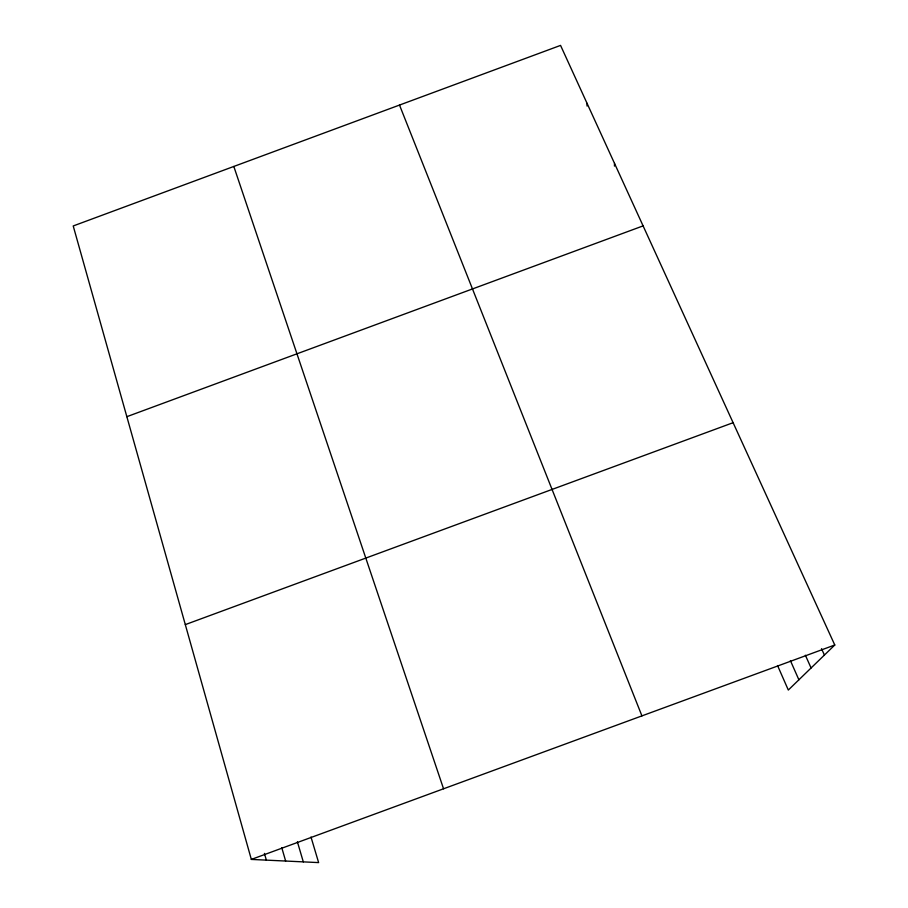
<?xml version="1.0" encoding="UTF-8"?>
<svg xmlns="http://www.w3.org/2000/svg" width="908" height="908" viewBox="0 0 908 908"><rect width="100%" height="100%" fill="white"/><g stroke="black" fill="none" stroke-linecap="round" stroke-linejoin="round"><path stroke-width="1.36" d="M614.444 166.107L614.512 163.395M310.99 837.006L318.629 862.6L251.334 859.422L73.219 225.956L560.554 45.4L834.781 645.009L788.314 690.046L777.554 665.541M126.848 416.681L643.091 225.888M185.311 624.613L733.108 422.697M251.334 859.422L834.781 645.009M821.513 648.664L824.407 655.054M805.373 655.224L811.082 667.97M790.403 660.627L798.892 679.797M399.509 105.067L641.922 715.879M233.821 166.459L443.547 788.78M297.393 841.807L303.306 861.874M281.764 847.652L285.645 861.045M264.421 853.395L266.339 860.126M587.022 103.285L587.056 106.032"/></g></svg>
